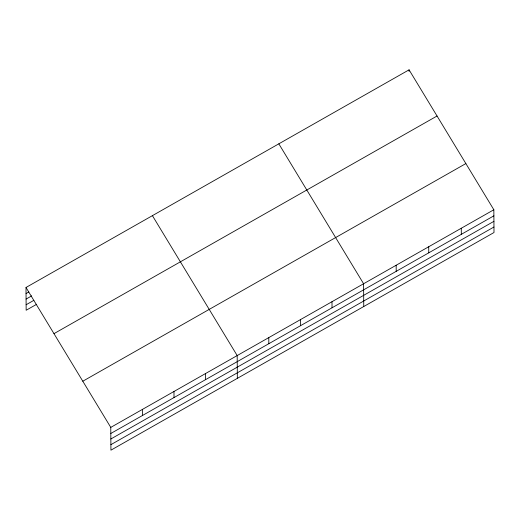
<?xml version="1.0" encoding="UTF-8"?>
<svg xmlns="http://www.w3.org/2000/svg" width="520" height="520" viewBox="0 0 520 520"><rect width="100%" height="100%" fill="white"/><g stroke="black" fill="none" stroke-linecap="round" stroke-linejoin="round"><path stroke-width="0.78" d="M26 287.476L409.071 69.83L493.844 209.749L494 232.525L110.929 450.171L110.767 427.394L26 287.476L26.156 310.252L36.693 304.265M26.046 293.56L28.854 291.967M26.078 299.072L31.701 295.88M26.123 304.746L33.846 300.352M53.976 333.651L437.047 116.005M82.797 381.219L465.868 163.573M110.767 427.394L493.844 209.749M110.812 433.478L493.883 215.833M110.851 438.984L493.922 221.338M110.89 444.659L493.961 227.013M278.831 143.832L363.597 283.745L363.753 306.521M152.412 215.65L237.185 355.57L237.341 378.346M461.279 228.248L461.325 234.332M428.721 246.747L428.76 252.831M409.071 69.83L409.084 71.35M396.156 265.245L396.201 271.329M331.994 301.704L332.033 307.788M300.391 319.657L300.43 325.741M268.788 337.616L268.827 343.7M205.582 373.529L205.621 379.613M173.972 391.482L174.018 397.566M142.37 409.435L142.415 415.526"/></g></svg>
